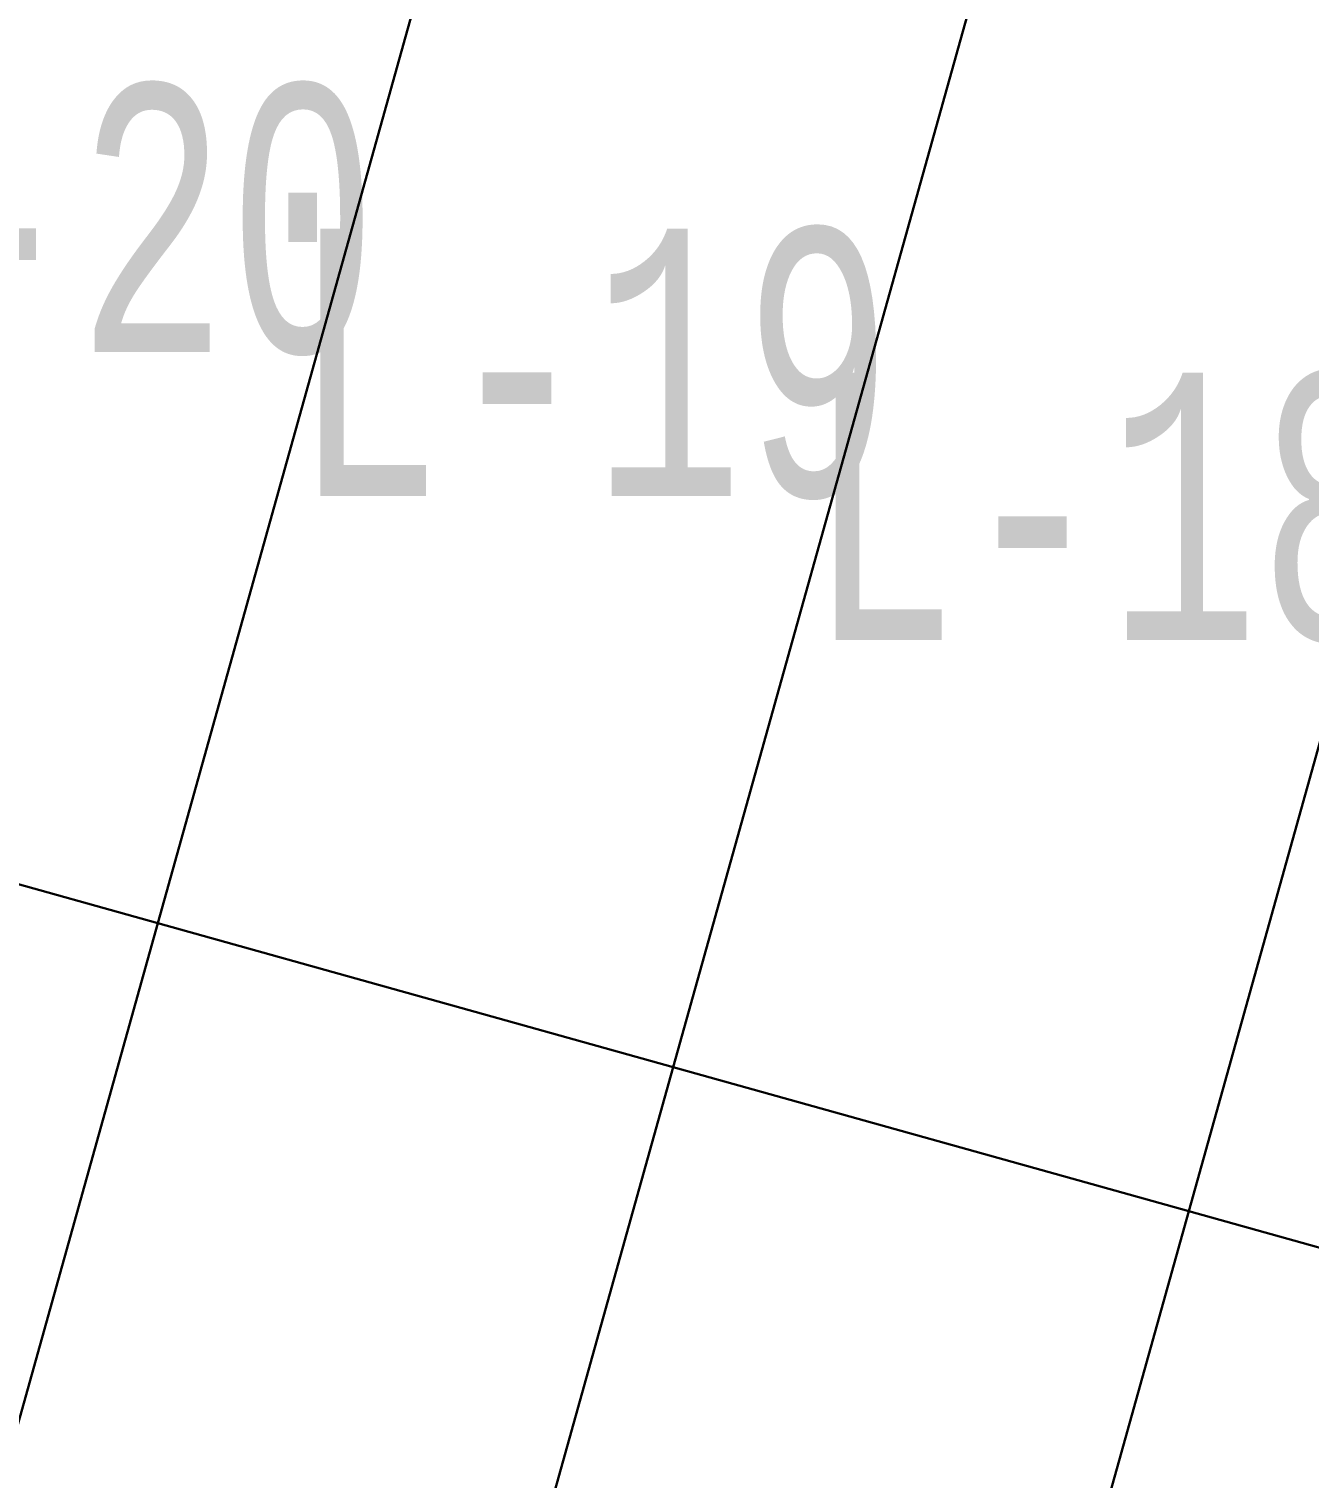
# Model space of a CAD drawing. Header units: millimetres. Extents: x 474016 to 477875, y 2288607 to 2292200.
# Drawn here: x 474506.43 to 474530.35, y 2288969.56 to 2288996.64 of the extents above; entities that cross this region are included whole.
import ezdxf
from ezdxf.enums import TextEntityAlignment as Align

# ---------------------------------------------------------------- set-up
doc = ezdxf.new("R2010")
doc.units = ezdxf.units.MM
doc.header["$LTSCALE"] = 50
doc.layers.add('CVL_LOTIF', color=1, linetype='Continuous')
doc.layers.add('MZ Y LT', color=7, linetype='Continuous', lineweight=13, true_color=0x0d2bf2)
doc.styles.add('MONOTXT4', font='MONOTXT4.shx', dxfattribs={"width": 0.55})

msp = doc.modelspace()

# ---------------------------------------------------------------- linework, layer by layer
at = {"layer": 'CVL_LOTIF'}
for points in [[(474515.566, 2289004.011), (474505.935, 2289006.702), (474499.208, 2288982.624), (474508.839, 2288979.933)], [(474525.198, 2289001.32), (474515.566, 2289004.011), (474508.839, 2288979.933), (474518.47, 2288977.242)], [(474534.829, 2288998.629), (474525.198, 2289001.32), (474518.47, 2288977.242), (474528.102, 2288974.551)], [(474544.46, 2288995.938), (474534.829, 2288998.629), (474528.102, 2288974.551), (474537.733, 2288971.86)], [(474508.839, 2288979.933), (474499.208, 2288982.624), (474492.481, 2288958.546), (474502.112, 2288955.855)], [(474518.47, 2288977.242), (474508.839, 2288979.933), (474502.112, 2288955.855), (474511.743, 2288953.164)], [(474528.102, 2288974.551), (474518.47, 2288977.242), (474511.743, 2288953.164), (474521.374, 2288950.473)], [(474537.733, 2288971.86), (474528.102, 2288974.551), (474521.374, 2288950.473), (474531.006, 2288947.782)]]:
    msp.add_lwpolyline(points, close=True, dxfattribs=at)

# ---------------------------------------------------------------- texts
at = {"layer": 'MZ Y LT', "lineweight": 13, "style": 'MONOTXT4', "width": 0.65}
for s, p in [('L-20', (474507.328, 2288993.103)), ('L-19', (474516.959, 2288990.413)), ('L-18', (474526.59, 2288987.722))]:
    msp.add_text(s, height=5, dxfattribs=at).set_placement(p, align=Align.MIDDLE)

doc.saveas('drawing.dxf')
